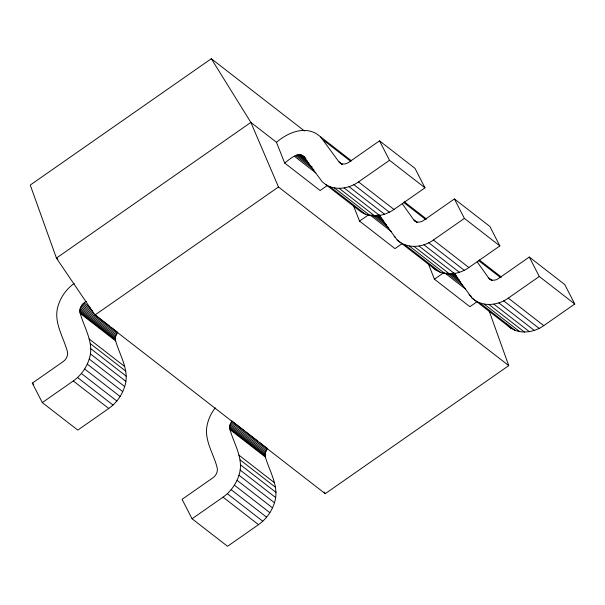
<?xml version="1.0" encoding="UTF-8"?>
<svg xmlns="http://www.w3.org/2000/svg" width="605" height="605" viewBox="0 0 605 605"><rect width="100%" height="100%" fill="white"/><g stroke="black" fill="none" stroke-linecap="round" stroke-linejoin="round"><path stroke-width="0.91" d="M74.173 283.458C66.671 288.812 60.992 296.586 58.239 305.381C52.938 321.179 63.101 336.327 67.253 351.013C68.524 354.901 66.527 359.241 63.283 361.518L32.307 383.131L42.305 402.582L73.281 380.969C80.783 375.614 86.462 367.84 89.215 359.045C94.516 343.247 84.352 328.099 80.2 313.413C78.574 308.474 82.151 303.559 86.402 301.351M42.305 402.582L77.773 430.102L108.749 408.481C116.251 403.134 121.938 395.36 124.683 386.557C129.992 370.767 119.82 355.619 115.668 340.925L115.366 337.204L117.612 332.289L110.965 327.131M215.289 407.861C210.911 413.313 207.991 419.878 206.834 426.767C204.664 441.06 213.595 453.871 217.021 467.204C218.292 471.091 216.287 475.432 213.051 477.708L182.075 499.322L192.065 518.772L223.048 497.151C230.543 491.805 236.23 484.03 238.975 475.227C244.284 459.437 234.112 444.282 229.968 429.595L229.658 425.875L231.904 420.959L244.465 430.707M192.065 518.772L227.54 546.285L258.516 524.671C266.018 519.324 271.698 511.55 274.451 502.747C279.752 486.949 269.588 471.802 265.436 457.115L265.126 453.395L267.38 448.479L259.25 442.172M304.519 131.013L211.319 58.715L30.25 185.062L56.424 258.093L94.977 315.031L325.24 493.672L508.745 365.624L488.908 310.267M211.319 58.715L250.863 122.414L276.477 142.288C287.292 133.032 303.627 125.727 317.028 134.091L351.021 160.461M276.477 142.288L284.652 163.01C289.803 159.41 298.522 150.214 304.89 157.413M94.977 315.031L278.481 186.983L508.745 365.624M303.407 156.271L322.261 181.84L361.321 212.151C371.44 218.413 384.674 216.046 394.006 209.436L424.982 187.815L414.992 168.371L379.516 140.852L348.541 162.473C345.659 164.643 340.933 164.772 338.724 161.588L320.62 136.874M327.577 185.327L320.121 190.53L284.652 163.01M325.853 184.631C335.964 190.893 349.198 188.526 358.538 181.916L389.514 160.302L424.982 187.815M353.403 205.564L359.536 221.105L368.483 214.866M379.04 215.229L397.145 239.935L436.205 270.238C446.324 276.5 459.55 274.141 468.89 267.531L499.866 245.91L489.876 226.467L454.4 198.947L423.424 220.56C420.543 222.738 415.817 222.859 413.608 219.675L402.28 203.741M402.461 243.422L395.005 248.625L359.536 221.105M397.145 239.935C407.059 249.313 422.986 247.604 433.414 240.011L464.398 218.397L499.866 245.91M428.287 263.659L434.42 279.2L444.108 272.439M453.924 273.324L472.029 298.031L511.089 328.334C521.2 334.595 534.434 332.228 543.774 325.626L574.75 304.005L564.752 284.554L529.284 257.042L498.308 278.655C495.427 280.833 490.7 280.954 488.485 277.771L477.163 261.836M477.345 301.517L469.888 306.72L434.42 279.2M472.029 298.031C481.935 307.408 497.87 305.699 508.298 298.106L539.282 276.485L574.75 304.005M404.374 201.851L426.54 219.048M479.258 259.946L501.424 277.143M323.622 140.337L350.96 161.543M403.679 202.441L425.844 219.638M478.555 260.536L500.728 277.733M338.724 161.588L342.415 164.454M413.608 219.675L417.299 222.549M488.485 277.771L492.183 280.637M339.473 162.45L341.848 164.295M414.357 220.545L416.732 222.39M489.241 278.64L491.615 280.478M358.538 181.916L394.006 209.436M433.414 240.011L468.89 267.531M508.298 298.106L543.774 325.626M353.91 184.691L389.386 212.204M428.794 242.779L464.262 270.299M503.678 300.874L539.146 328.394M349.062 186.718L384.53 214.238M423.946 244.813L459.414 272.326M498.83 302.908L534.298 330.421M379.032 214.934L380.507 216.083M453.758 272.908L455.391 274.178M344.116 187.951L379.585 215.471M419 246.046L454.468 273.566M493.877 304.141L529.352 331.661M301.487 155.061L305.926 158.502M378.586 214.873L380.522 216.371M453.47 272.968L455.406 274.466M300.367 154.744L305.54 158.76M378.208 215.13L381.165 217.429M453.092 273.226L456.783 276.092M299.18 154.638L307.302 160.945M377.013 215.025L382.927 219.615M451.897 273.12L457.811 277.71M297.947 154.744L309.034 163.342M376.522 215.698L383.918 221.438M451.406 273.793L459.535 280.1M296.707 155.046L312.225 167.086M374.548 215.433L386.376 224.606M449.432 273.528L460.518 282.127M339.193 188.359L374.661 215.879M414.077 246.454L449.545 273.974M488.961 304.549L524.429 332.069M295.497 155.561L313.972 169.892M371.856 214.798L388.115 227.412M446.74 272.893L462.258 284.932M294.34 156.249L315.772 172.879M369.965 214.919L391.397 231.541M444.849 273.014L465.54 289.061M334.429 187.928L369.897 215.448M409.313 246.023L444.781 273.543M484.197 304.118L519.665 331.638M329.944 186.68L365.412 214.193M394.142 236.479L395.625 237.621M404.828 244.768L440.296 272.288M469.026 294.575L471.242 296.291M479.704 302.863L515.18 330.383M432.613 267.455L436.205 270.238M511.089 328.334L506.294 324.167M57.883 259.227L56.424 258.093L250.863 122.414L278.481 186.983M84.171 302.908L90.077 307.491M83.097 303.77L92.701 311.22M82.144 304.776L109.482 325.989M245.948 431.857L257.768 441.03M81.327 305.896L116.795 333.416M231.087 422.086L266.563 449.606M80.669 307.113L116.137 334.633M230.429 423.303L265.905 450.823M80.185 308.391L115.653 335.904M229.953 424.574L265.421 452.094M79.89 309.692L115.366 337.204M229.658 425.875L265.126 453.395M79.799 310.978L115.268 338.498M229.56 427.168L265.035 454.688M79.898 312.233L115.373 339.753M229.666 428.423L265.134 455.936M80.2 313.413L115.668 340.925M229.968 429.595L265.436 457.115M89.147 338.959L124.622 366.471M238.915 455.142L274.383 482.661M90.349 343.67L125.817 371.183M240.117 459.853L275.585 487.373M90.765 348.669L126.233 376.189M240.525 464.859L276.001 492.379M90.379 353.842L125.855 381.362M240.147 470.032L275.615 497.544M89.215 359.045L124.683 386.557M238.975 475.227L274.451 502.747M87.286 364.142L122.754 391.654M237.054 480.325L272.522 507.845M84.655 368.997L120.123 396.517M234.422 485.187L269.89 512.707M81.388 373.497L116.856 401.017M231.148 489.687L266.623 517.207M77.561 377.52L113.029 405.04M227.329 493.71L262.797 521.23M73.281 380.969L108.749 408.481M223.048 497.151L258.516 524.671M32.307 383.131L33.789 384.281M324.25 492.069L325.24 493.672M529.284 257.042L539.282 276.485M454.4 198.947L464.398 218.397M379.516 140.852L389.514 160.302"/></g></svg>
